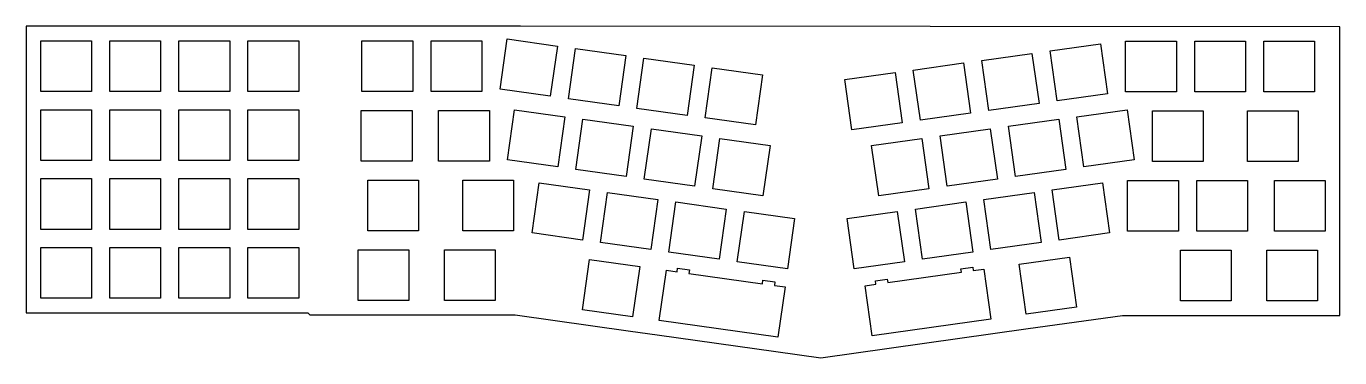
# Model space of a CAD drawing. Header units: millimetres. Extents: x 45 to 408, y 5 to 97.
import ezdxf

# ---------------------------------------------------------------- set-up
doc = ezdxf.new("R2010")
doc.units = ezdxf.units.MM

msp = doc.modelspace()

# ---------------------------------------------------------------- linework, layer by layer
for points in [[(123.54, 17.09), (180.14, 17.09), (211.96, 12.61), (219.32, 11.58), (252.05, 6.98), (264.42, 5.24), (311.89, 11.91), (321.61, 13.28), (347.62, 16.93), (407.52, 16.93), (407.52, 96.6), (181.61, 96.81), (45.29, 96.81), (45.29, 17.66), (122.97, 17.66)], [(49.29, 78.81), (49.29, 92.81), (63.29, 92.81), (63.29, 78.81)], [(68.34, 92.81), (82.34, 92.81), (82.34, 78.81), (68.34, 78.81)], [(101.39, 78.81), (87.39, 78.81), (87.39, 92.81), (101.39, 92.81)], [(106.44, 78.81), (106.44, 92.81), (120.44, 92.81), (120.44, 78.81)], [(151.87, 78.8), (137.87, 78.8), (137.87, 92.81), (151.87, 92.81)], [(156.92, 92.81), (170.92, 92.81), (170.92, 78.8), (156.92, 78.8)], [(177.9, 93.29), (191.76, 91.34), (189.81, 77.48), (175.95, 79.42)], [(194.82, 76.77), (196.76, 90.64), (210.63, 88.69), (208.68, 74.83)], [(341.52, 91.99), (343.49, 78.13), (329.63, 76.16), (327.66, 90.02)], [(348.47, 78.65), (348.47, 92.65), (362.47, 92.65), (362.47, 78.65)], [(367.52, 78.65), (367.52, 92.65), (381.52, 92.65), (381.52, 78.65)], [(400.57, 92.65), (400.57, 78.65), (386.57, 78.65), (386.57, 92.65)], [(227.55, 72.18), (213.68, 74.12), (215.63, 87.99), (229.49, 86.04)], [(324.59, 75.44), (310.73, 73.5), (308.79, 87.36), (322.65, 89.3)], [(248.36, 83.4), (246.42, 69.53), (232.56, 71.47), (234.49, 85.34)], [(271.06, 82.06), (284.92, 84.01), (286.87, 70.15), (273.01, 68.2)], [(291.87, 70.85), (289.93, 84.71), (303.79, 86.66), (305.74, 72.8)], [(63.29, 73.76), (63.29, 59.76), (49.29, 59.76), (49.29, 73.76)], [(68.34, 73.76), (82.34, 73.76), (82.34, 59.76), (68.34, 59.76)], [(87.39, 59.76), (87.39, 73.76), (101.39, 73.76), (101.39, 59.76)], [(120.44, 59.76), (106.44, 59.76), (106.44, 73.76), (120.44, 73.76)], [(137.68, 59.56), (137.68, 73.57), (151.68, 73.57), (151.68, 59.56)], [(173.02, 59.56), (159.02, 59.56), (159.02, 73.57), (173.02, 73.57)], [(193.83, 71.81), (191.88, 57.95), (178.01, 59.9), (179.96, 73.76)], [(335.02, 71.81), (348.89, 73.76), (350.83, 59.9), (336.97, 57.95)], [(369.9, 73.41), (369.9, 59.41), (355.9, 59.41), (355.9, 73.41)], [(382.09, 59.41), (382.09, 73.41), (396.1, 73.41), (396.1, 59.41)], [(198.83, 71.11), (212.69, 69.16), (210.74, 55.3), (196.88, 57.25)], [(331.97, 57.25), (318.11, 55.3), (316.16, 69.16), (330.02, 71.11)], [(229.61, 52.65), (215.74, 54.6), (217.69, 68.46), (231.56, 66.51)], [(250.42, 63.86), (248.47, 50), (234.61, 51.94), (236.56, 65.81)], [(278.43, 63.86), (292.29, 65.81), (294.24, 51.94), (280.38, 50)], [(299.24, 52.65), (297.29, 66.51), (311.16, 68.46), (313.1, 54.6)], [(63.29, 40.71), (49.29, 40.71), (49.29, 54.71), (63.29, 54.71)], [(68.34, 54.71), (82.34, 54.71), (82.34, 40.71), (68.34, 40.71)], [(101.39, 40.71), (87.39, 40.71), (87.39, 54.71), (101.39, 54.71)], [(106.44, 54.71), (120.44, 54.71), (120.44, 40.71), (106.44, 40.71)], [(139.49, 54.33), (153.49, 54.33), (153.49, 40.32), (139.49, 40.32)], [(179.69, 54.33), (179.69, 40.32), (165.69, 40.32), (165.69, 54.33)], [(200.61, 51.62), (198.66, 37.76), (184.8, 39.71), (186.75, 53.57)], [(219.47, 48.97), (217.53, 35.11), (203.66, 37.06), (205.61, 50.92)], [(309.38, 48.97), (323.24, 50.92), (325.19, 37.06), (311.32, 35.11)], [(342.1, 53.57), (344.05, 39.71), (330.19, 37.76), (328.24, 51.62)], [(363.04, 40.17), (349.04, 40.17), (349.04, 54.17), (363.04, 54.17)], [(382.09, 40.17), (368.09, 40.17), (368.09, 54.17), (382.09, 54.17)], [(389.52, 40.17), (389.52, 54.17), (403.52, 54.17), (403.52, 40.17)], [(224.47, 48.27), (238.34, 46.32), (236.39, 32.46), (222.53, 34.41)], [(292.46, 32.46), (290.51, 46.32), (304.38, 48.27), (306.32, 34.41)], [(255.25, 29.81), (241.39, 31.75), (243.34, 45.62), (257.2, 43.67)], [(271.65, 43.67), (285.51, 45.62), (287.46, 31.76), (273.6, 29.81)], [(49.29, 35.66), (63.29, 35.66), (63.29, 21.66), (49.29, 21.66)], [(82.34, 35.66), (82.34, 21.66), (68.34, 21.66), (68.34, 35.66)], [(101.39, 35.66), (101.39, 21.66), (87.39, 21.66), (87.39, 35.66)], [(120.44, 35.66), (120.44, 21.66), (106.44, 21.66), (106.44, 35.66)], [(150.83, 35.08), (150.83, 21.09), (136.83, 21.09), (136.83, 35.08)], [(160.64, 35.08), (174.64, 35.08), (174.64, 21.09), (160.64, 21.09)], [(334.91, 19.19), (321.05, 17.24), (319.1, 31.1), (332.97, 33.05)], [(377.62, 34.93), (377.62, 20.93), (363.62, 20.93), (363.62, 34.93)], [(387.43, 20.93), (387.43, 34.93), (401.43, 34.93), (401.43, 20.93)], [(214.46, 30.44), (212.51, 16.58), (198.65, 18.52), (200.6, 32.39)], [(254.55, 24.8), (252.6, 10.94), (219.87, 15.54), (221.82, 29.4), (224.77, 28.99), (224.9, 29.95), (228.17, 29.49), (228.04, 28.53), (248.34, 25.68), (248.47, 26.64), (251.74, 26.18), (251.6, 25.22)], [(279.47, 26.51), (282.73, 26.97), (282.87, 26.01), (303.17, 28.86), (303.03, 29.82), (306.3, 30.28), (306.44, 29.32), (309.38, 29.74), (311.33, 15.87), (278.6, 11.27), (276.65, 25.14), (279.6, 25.55)]]:
    msp.add_lwpolyline(points, close=True)

doc.saveas('drawing.dxf')
